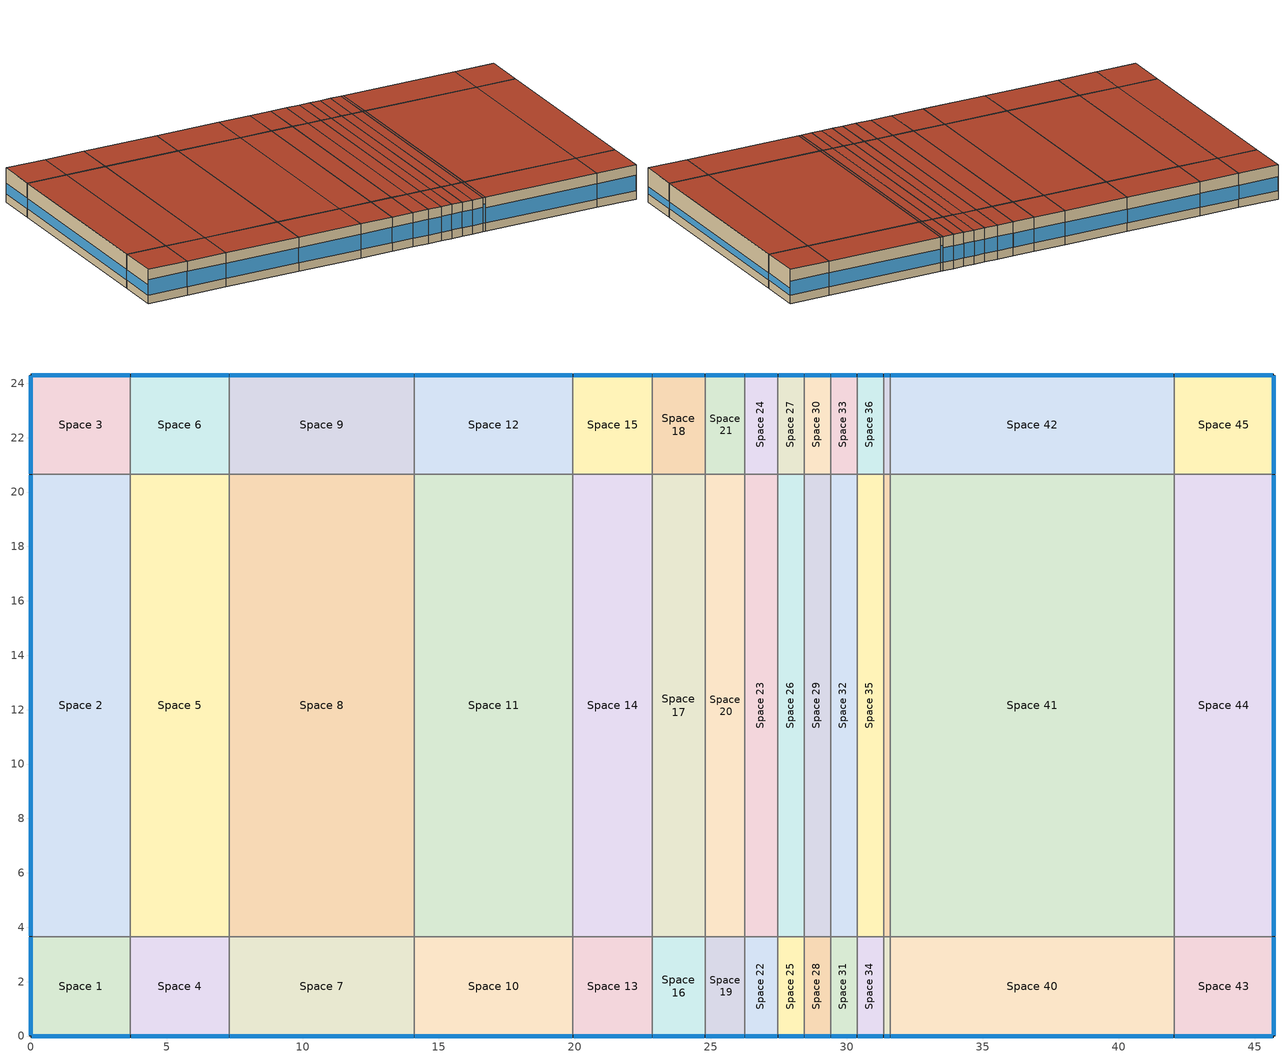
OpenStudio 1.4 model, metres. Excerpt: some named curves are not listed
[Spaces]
Space 1
 floor ground: 0,0 0,3.66 3.66,3.66 3.66,0 z0
 wall outside: 0,3.66 0,0 3.66,0 z0:3.05
 wall to Space 2: 3.66,3.66 0,3.66 z0:3.05
 wall to Space 4: 3.66,0 3.66,3.66 z0:3.05
 window: 0.03,0 3.63,0 z0.76:2.13; 0,3.63 0,0.03 z0.76:1.69
 roof outside: 3.66,0 3.66,3.66 0,3.66 0,0 z3.05
Space 2
 floor ground: 0,3.66 0,20.65 3.66,20.65 3.66,3.66 z0
 wall outside: 0,20.65 0,3.66 z0:3.05
 wall to Space 3: 3.66,20.65 0,20.65 z0:3.05
 wall to Space 5: 3.66,3.66 3.66,20.65 z0:3.05
 window: 0,20.62 0,3.68 z0.76:1.68
 roof outside: 3.66,3.66 3.66,20.65 0,20.65 0,3.66 z3.05
Space 3
 floor ground: 0,20.65 0,24.3 3.66,24.3 3.66,20.65 z0
 wall outside: 3.66,24.3 0,24.3 0,20.65 z0:3.05
 wall to Space 6: 3.66,20.65 3.66,24.3 z0:3.05
 window: 3.63,24.3 0.03,24.3 z0.76:2; 0,24.28 0,20.67 z0.76:1.69
 roof outside: 3.66,20.65 3.66,24.3 0,24.3 0,20.65 z3.05
Space 4
 floor ground: 3.66,0 3.66,3.66 7.29,3.66 7.29,0 z0
 wall outside: 3.66,0 7.29,0 z0:3.05
 wall to Space 5: 7.29,3.66 3.66,3.66 z0:3.05
 wall to Space 7: 7.29,0 7.29,3.66 z0:3.05
 window: 3.68,0 7.27,0 z0.76:2.13
 roof outside: 7.29,0 7.29,3.66 3.66,3.66 3.66,0 z3.05
Space 5
 floor ground: 3.66,3.66 3.66,20.65 7.29,20.65 7.29,3.66 z0
 wall to Space 6: 7.29,20.65 3.66,20.65 z0:3.05
 wall to Space 8: 7.29,3.66 7.29,20.65 z0:3.05
 roof outside: 7.29,3.66 7.29,20.65 3.66,20.65 3.66,3.66 z3.05
Space 6
 floor ground: 3.66,20.65 3.66,24.3 7.29,24.3 7.29,20.65 z0
 wall outside: 7.29,24.3 3.66,24.3 z0:3.05
 wall to Space 9: 7.29,20.65 7.29,24.3 z0:3.05
 window: 7.27,24.3 3.68,24.3 z0.76:2
 roof outside: 7.29,20.65 7.29,24.3 3.66,24.3 3.66,20.65 z3.05
Space 7
 floor ground: 7.29,0 7.29,3.66 14.1,3.66 14.1,0 z0
 wall outside: 7.29,0 14.1,0 z0:3.05
 wall to Space 8: 14.1,3.66 7.29,3.66 z0:3.05
 wall to Space 10: 14.1,0 14.1,3.66 z0:3.05
 window: 7.32,0 14.07,0 z0.76:2.13
 roof outside: 14.1,0 14.1,3.66 7.29,3.66 7.29,0 z3.05
Space 8
 floor ground: 7.29,3.66 7.29,20.65 14.1,20.65 14.1,3.66 z0
 wall to Space 9: 14.1,20.65 7.29,20.65 z0:3.05
 wall to Space 11: 14.1,3.66 14.1,20.65 z0:3.05
 roof outside: 14.1,3.66 14.1,20.65 7.29,20.65 7.29,3.66 z3.05
Space 9
 floor ground: 7.29,20.65 7.29,24.3 14.1,24.3 14.1,20.65 z0
 wall outside: 14.1,24.3 7.29,24.3 z0:3.05
 wall to Space 12: 14.1,20.65 14.1,24.3 z0:3.05
 window: 14.07,24.3 7.32,24.3 z0.76:1.99
 roof outside: 14.1,20.65 14.1,24.3 7.29,24.3 7.29,20.65 z3.05
Space 10
 floor ground: 14.1,0 14.1,3.66 19.93,3.66 19.93,0 z0
 wall outside: 14.1,0 19.93,0 z0:3.05
 wall to Space 11: 19.93,3.66 14.1,3.66 z0:3.05
 wall to Space 13: 19.93,0 19.93,3.66 z0:3.05
 window: 14.12,0 19.9,0 z0.76:2.13
 roof outside: 19.93,0 19.93,3.66 14.1,3.66 14.1,0 z3.05
Space 11
 floor ground: 14.1,3.66 14.1,20.65 19.93,20.65 19.93,3.66 z0
 wall to Space 12: 19.93,20.65 14.1,20.65 z0:3.05
 wall to Space 14: 19.93,3.66 19.93,20.65 z0:3.05
 roof outside: 19.93,3.66 19.93,20.65 14.1,20.65 14.1,3.66 z3.05
Space 12
 floor ground: 14.1,20.65 14.1,24.3 19.93,24.3 19.93,20.65 z0
 wall outside: 19.93,24.3 14.1,24.3 z0:3.05
 wall to Space 15: 19.93,20.65 19.93,24.3 z0:3.05
 window: 19.9,24.3 14.12,24.3 z0.76:1.99
 roof outside: 19.93,20.65 19.93,24.3 14.1,24.3 14.1,20.65 z3.05
Space 13
 floor ground: 19.93,0 19.93,3.66 22.85,3.66 22.85,0 z0
 wall outside: 19.93,0 22.85,0 z0:3.05
 wall to Space 14: 22.85,3.66 19.93,3.66 z0:3.05
 wall to Space 16: 22.85,0 22.85,3.66 z0:3.05
 window: 19.96,0 22.82,0 z0.76:2.14
 roof outside: 22.85,0 22.85,3.66 19.93,3.66 19.93,0 z3.05
Space 14
 floor ground: 19.93,3.66 19.93,20.65 22.85,20.65 22.85,3.66 z0
 wall to Space 15: 22.85,20.65 19.93,20.65 z0:3.05
 wall to Space 17: 22.85,3.66 22.85,20.65 z0:3.05
 roof outside: 22.85,3.66 22.85,20.65 19.93,20.65 19.93,3.66 z3.05
Space 15
 floor ground: 19.93,20.65 19.93,24.3 22.85,24.3 22.85,20.65 z0
 wall outside: 22.85,24.3 19.93,24.3 z0:3.05
 wall to Space 18: 22.85,20.65 22.85,24.3 z0:3.05
 window: 22.82,24.3 19.96,24.3 z0.76:2
 roof outside: 22.85,20.65 22.85,24.3 19.93,24.3 19.93,20.65 z3.05
Space 16
 floor ground: 22.85,0 22.85,3.66 24.79,3.66 24.79,0 z0
 wall outside: 22.85,0 24.79,0 z0:3.05
 wall to Space 17: 24.79,3.66 22.85,3.66 z0:3.05
 wall to Space 19: 24.79,0 24.79,3.66 z0:3.05
 window: 22.87,0 24.77,0 z0.76:2.15
 roof outside: 24.79,0 24.79,3.66 22.85,3.66 22.85,0 z3.05
Space 17
 floor ground: 22.85,3.66 22.85,20.65 24.79,20.65 24.79,3.66 z0
 wall to Space 18: 24.79,20.65 22.85,20.65 z0:3.05
 wall to Space 20: 24.79,3.66 24.79,20.65 z0:3.05
 roof outside: 24.79,3.66 24.79,20.65 22.85,20.65 22.85,3.66 z3.05
Space 18
 floor ground: 22.85,20.65 22.85,24.3 24.79,24.3 24.79,20.65 z0
 wall outside: 24.79,24.3 22.85,24.3 z0:3.05
 wall to Space 21: 24.79,20.65 24.79,24.3 z0:3.05
 window: 24.77,24.3 22.87,24.3 z0.76:2.01
 roof outside: 24.79,20.65 24.79,24.3 22.85,24.3 22.85,20.65 z3.05
Space 19
 floor ground: 24.79,0 24.79,3.66 26.25,3.66 26.25,0 z0
 wall outside: 24.79,0 26.25,0 z0:3.05
 wall to Space 20: 26.25,3.66 24.79,3.66 z0:3.05
 wall to Space 22: 26.25,0 26.25,3.66 z0:3.05
 window: 24.82,0 26.22,0 z0.76:2.16
 roof outside: 26.25,0 26.25,3.66 24.79,3.66 24.79,0 z3.05
Space 20
 floor ground: 24.79,3.66 24.79,20.65 26.25,20.65 26.25,3.66 z0
 wall to Space 21: 26.25,20.65 24.79,20.65 z0:3.05
 wall to Space 23: 26.25,3.66 26.25,20.65 z0:3.05
 roof outside: 26.25,3.66 26.25,20.65 24.79,20.65 24.79,3.66 z3.05
Space 21
 floor ground: 24.79,20.65 24.79,24.3 26.25,24.3 26.25,20.65 z0
 wall outside: 26.25,24.3 24.79,24.3 z0:3.05
 wall to Space 24: 26.25,20.65 26.25,24.3 z0:3.05
 window: 26.22,24.3 24.82,24.3 z0.76:2.03
 roof outside: 26.25,20.65 26.25,24.3 24.79,24.3 24.79,20.65 z3.05
Space 22
 floor ground: 26.25,0 26.25,3.66 27.46,3.66 27.46,0 z0
 wall outside: 26.25,0 27.46,0 z0:3.05
 wall to Space 23: 27.46,3.66 26.25,3.66 z0:3.05
 wall to Space 25: 27.46,0 27.46,3.66 z0:3.05
 window: 26.27,0 27.44,0 z0.76:2.17
 roof outside: 27.46,0 27.46,3.66 26.25,3.66 26.25,0 z3.05
Space 23
 floor ground: 26.25,3.66 26.25,20.65 27.46,20.65 27.46,3.66 z0
 wall to Space 24: 27.46,20.65 26.25,20.65 z0:3.05
 wall to Space 26: 27.46,3.66 27.46,20.65 z0:3.05
 roof outside: 27.46,3.66 27.46,20.65 26.25,20.65 26.25,3.66 z3.05
Space 24
 floor ground: 26.25,20.65 26.25,24.3 27.46,24.3 27.46,20.65 z0
 wall outside: 27.46,24.3 26.25,24.3 z0:3.05
 wall to Space 27: 27.46,20.65 27.46,24.3 z0:3.05
 window: 27.44,24.3 26.27,24.3 z0.76:2.03
 roof outside: 27.46,20.65 27.46,24.3 26.25,24.3 26.25,20.65 z3.05
Space 25
 floor ground: 27.46,0 27.46,3.66 28.44,3.66 28.44,0 z0
 wall outside: 27.46,0 28.44,0 z0:3.05
 wall to Space 26: 28.44,3.66 27.46,3.66 z0:3.05
 wall to Space 28: 28.44,0 28.44,3.66 z0:3.05
 window: 27.49,0 28.41,0 z0.76:2.19
 roof outside: 28.44,0 28.44,3.66 27.46,3.66 27.46,0 z3.05
Space 26
 floor ground: 27.46,3.66 27.46,20.65 28.44,20.65 28.44,3.66 z0
 wall to Space 27: 28.44,20.65 27.46,20.65 z0:3.05
 wall to Space 29: 28.44,3.66 28.44,20.65 z0:3.05
 roof outside: 28.44,3.66 28.44,20.65 27.46,20.65 27.46,3.66 z3.05
Space 27
 floor ground: 27.46,20.65 27.46,24.3 28.44,24.3 28.44,20.65 z0
 wall outside: 28.44,24.3 27.46,24.3 z0:3.05
 wall to Space 30: 28.44,20.65 28.44,24.3 z0:3.05
 window: 28.41,24.3 27.49,24.3 z0.76:2.05
 roof outside: 28.44,20.65 28.44,24.3 27.46,24.3 27.46,20.65 z3.05
Space 28
 floor ground: 28.44,0 28.44,3.66 29.41,3.66 29.41,0 z0
 wall outside: 28.44,0 29.41,0 z0:3.05
 wall to Space 29: 29.41,3.66 28.44,3.66 z0:3.05
 wall to Space 31: 29.41,0 29.41,3.66 z0:3.05
 window: 28.46,0 29.38,0 z0.76:2.19
 roof outside: 29.41,0 29.41,3.66 28.44,3.66 28.44,0 z3.05
Space 29
 floor ground: 28.44,3.66 28.44,20.65 29.41,20.65 29.41,3.66 z0
 wall to Space 30: 29.41,20.65 28.44,20.65 z0:3.05
 wall to Space 32: 29.41,3.66 29.41,20.65 z0:3.05
 roof outside: 29.41,3.66 29.41,20.65 28.44,20.65 28.44,3.66 z3.05
Space 30
 floor ground: 28.44,20.65 28.44,24.3 29.41,24.3 29.41,20.65 z0
 wall outside: 29.41,24.3 28.44,24.3 z0:3.05
 wall to Space 33: 29.41,20.65 29.41,24.3 z0:3.05
 window: 29.38,24.3 28.46,24.3 z0.76:2.05
 roof outside: 29.41,20.65 29.41,24.3 28.44,24.3 28.44,20.65 z3.05
Space 31
 floor ground: 29.41,0 29.41,3.66 30.38,3.66 30.38,0 z0
 wall outside: 29.41,0 30.38,0 z0:3.05
 wall to Space 32: 30.38,3.66 29.41,3.66 z0:3.05
 wall to Space 34: 30.38,0 30.38,3.66 z0:3.05
 window: 29.43,0 30.36,0 z0.76:2.19
 roof outside: 30.38,0 30.38,3.66 29.41,3.66 29.41,0 z3.05
Space 32
 floor ground: 29.41,3.66 29.41,20.65 30.38,20.65 30.38,3.66 z0
 wall to Space 33: 30.38,20.65 29.41,20.65 z0:3.05
 wall to Space 35: 30.38,3.66 30.38,20.65 z0:3.05
 roof outside: 30.38,3.66 30.38,20.65 29.41,20.65 29.41,3.66 z3.05
Space 33
 floor ground: 29.41,20.65 29.41,24.3 30.38,24.3 30.38,20.65 z0
 wall outside: 30.38,24.3 29.41,24.3 z0:3.05
 wall to Space 36: 30.38,20.65 30.38,24.3 z0:3.05
 window: 30.36,24.3 29.43,24.3 z0.76:2.05
 roof outside: 30.38,20.65 30.38,24.3 29.41,24.3 29.41,20.65 z3.05
Space 34
 floor ground: 30.38,0 30.38,3.66 31.35,3.66 31.35,0 z0
 wall outside: 30.38,0 31.35,0 z0:3.05
 wall to Space 35: 31.35,3.66 30.38,3.66 z0:3.05
 wall to Space 37: 31.35,0 31.35,3.66 z0:3.05
 window: 30.41,0 31.33,0 z0.76:2.19
 roof outside: 31.35,0 31.35,3.66 30.38,3.66 30.38,0 z3.05
Space 35
 floor ground: 30.38,3.66 30.38,20.65 31.35,20.65 31.35,3.66 z0
 wall to Space 36: 31.35,20.65 30.38,20.65 z0:3.05
 wall to Space 38: 31.35,3.66 31.35,20.65 z0:3.05
 roof outside: 31.35,3.66 31.35,20.65 30.38,20.65 30.38,3.66 z3.05
Space 36
 floor ground: 30.38,20.65 30.38,24.3 31.35,24.3 31.35,20.65 z0
 wall outside: 31.35,24.3 30.38,24.3 z0:3.05
 wall to Space 39: 31.35,20.65 31.35,24.3 z0:3.05
 window: 31.33,24.3 30.41,24.3 z0.76:2.05
 roof outside: 31.35,20.65 31.35,24.3 30.38,24.3 30.38,20.65 z3.05
Space 37
 floor ground: 31.35,0 31.35,3.66 31.6,3.66 31.6,0 z0
 wall outside: 31.35,0 31.6,0 z0:3.05
 wall to Space 38: 31.6,3.66 31.35,3.66 z0:3.05
 wall to Space 40: 31.6,0 31.6,3.66 z0:3.05
 window: 31.38,0 31.57,0 z0.76:2.47
 roof outside: 31.6,0 31.6,3.66 31.35,3.66 31.35,0 z3.05
Space 38
 floor ground: 31.35,3.66 31.35,20.65 31.6,20.65 31.6,3.66 z0
 wall to Space 39: 31.6,20.65 31.35,20.65 z0:3.05
 wall to Space 41: 31.6,3.66 31.6,20.65 z0:3.05
 roof outside: 31.6,3.66 31.6,20.65 31.35,20.65 31.35,3.66 z3.05
Space 39
 floor ground: 31.35,20.65 31.35,24.3 31.6,24.3 31.6,20.65 z0
 wall outside: 31.6,24.3 31.35,24.3 z0:3.05
 wall to Space 42: 31.6,20.65 31.6,24.3 z0:3.05
 window: 31.57,24.3 31.38,24.3 z0.76:2.3
 roof outside: 31.6,20.65 31.6,24.3 31.35,24.3 31.35,20.65 z3.05
Space 40
 floor ground: 31.6,0 31.6,3.66 42.04,3.66 42.04,0 z0
 wall outside: 31.6,0 42.04,0 z0:3.05
 wall to Space 41: 42.04,3.66 31.6,3.66 z0:3.05
 wall to Space 43: 42.04,0 42.04,3.66 z0:3.05
 window: 31.62,0 42.01,0 z0.76:2.12
 roof outside: 42.04,0 42.04,3.66 31.6,3.66 31.6,0 z3.05
Space 41
 floor ground: 31.6,3.66 31.6,20.65 42.04,20.65 42.04,3.66 z0
 wall to Space 42: 42.04,20.65 31.6,20.65 z0:3.05
 wall to Space 44: 42.04,3.66 42.04,20.65 z0:3.05
 roof outside: 42.04,3.66 42.04,20.65 31.6,20.65 31.6,3.66 z3.05
Space 42
 floor ground: 31.6,20.65 31.6,24.3 42.04,24.3 42.04,20.65 z0
 wall outside: 42.04,24.3 31.6,24.3 z0:3.05
 wall to Space 45: 42.04,20.65 42.04,24.3 z0:3.05
 window: 42.01,24.3 31.62,24.3 z0.76:1.99
 roof outside: 42.04,20.65 42.04,24.3 31.6,24.3 31.6,20.65 z3.05
Space 43
 floor ground: 42.04,0 42.04,3.66 45.69,3.66 45.69,0 z0
 wall outside: 42.04,0 45.69,0 45.69,3.66 z0:3.05
 wall to Space 44: 45.69,3.66 42.04,3.66 z0:3.05
 window: 42.06,0 45.67,0 z0.76:2.13; 45.69,0.03 45.69,3.63 z0.76:1.38
 roof outside: 45.69,0 45.69,3.66 42.04,3.66 42.04,0 z3.05
Space 44
 floor ground: 42.04,3.66 42.04,20.65 45.69,20.65 45.69,3.66 z0
 wall outside: 45.69,3.66 45.69,20.65 z0:3.05
 wall to Space 45: 45.69,20.65 42.04,20.65 z0:3.05
 window: 45.69,3.68 45.69,20.62 z0.76:1.37
 roof outside: 45.69,3.66 45.69,20.65 42.04,20.65 42.04,3.66 z3.05
Space 45
 floor ground: 42.04,20.65 42.04,24.3 45.69,24.3 45.69,20.65 z0
 wall outside: 45.69,20.65 45.69,24.3 42.04,24.3 z0:3.05
 window: 45.67,24.3 42.06,24.3 z0.76:2; 45.69,20.67 45.69,24.28 z0.76:1.38
 roof outside: 45.69,20.65 45.69,24.3 42.04,24.3 42.04,20.65 z3.05
[ClimateZones]
Climate Zone Institution Name 1=ASHRAE; Climate Zone Document Name 1=ANSI/ASHRAE Standard 169; Climate Zone Document Year 1=2006; Climate Zone Institution Name 2=CEC; Climate Zone Document Name 2=California Climate Zone Descriptions; Climate Zone Document Year 2=1995
[Building]
Building 1: Default Construction Set=DOE Ref 2004 - CZ5 - Office
[Site]
Boston Logan IntL Arpt_MA_USA: Latitude {deg}=42.37; Longitude {deg}=-71.02; Time Zone {hr}=-5; Elevation {m}=6
[Site:GroundTemperature:BuildingSurface]
19.527, 19.502, 19.536, 19.598, 20.002, 21.64, 22.225, 22.375, 21.449, 20.121, 19.802, 19.633
[Site:WaterMainsTemperature]
Calculation Method=Correlation; Annual Average Outdoor Air Temperature {C}=10.55; Maximum Difference In Monthly Average Outdoor Air Temperatures {deltaC}=26.4
[SizingPeriod:DesignDay] Barometric Pressure {Pa}=101253; Sky Clearness=0; Rain Indicator=0; Snow Indicator=0; Day of Month=21; Daylight Saving Time Indicator=0; Humidity Indicating Type=Wetbulb; Dry-Bulb Temperature Range Modifier Type=DefaultMultipliers
Name | Maximum Dry-Bulb Temperature {C} | Daily Dry-Bulb Temperature Range {deltaC} | Humidity Indicating Conditions at Maximum Dry-Bulb {BasedOnField A3} | Wind Speed {m/s} | Wind Direction {deg} | Month | Day Type | Solar Model Indicator | ASHRAE Taub | ASHRAE Taud
Boston Logan IntL Arpt Ann Clg .4% Condns DB=>MWB | 32.7 | 8.4 | 22.9 | 6.3 | 270 | 7 | SummerDesignDay | ASHRAETau | 0.488 | 1.95
Boston Logan IntL Arpt Ann Clg .4% Condns WB=>MDB | 30.2 | 8.4 | 24.6 | 6.3 | 270 | 7 | SummerDesignDay | ASHRAETau | 0.488 | 1.95
Boston Logan IntL Arpt Ann Htg 99.6% Condns DB | -13.6 | 0 | -13.6 | 7.2 | 320 | 1 | WinterDesignDay | ASHRAEClearSky
[DefaultConstructionSet]
DOE Ref 2004 - CZ5 - Office: Default Exterior Surface Constructions=Default Surface Constructions 1; Default Interior Surface Constructions=Default Surface Constructions 2; Default Ground Contact Surface Constructions=Default Surface Constructions 3; Default Exterior SubSurface Constructions=Default Sub Surface Constructions 1; Default Interior SubSurface Constructions=Default Sub Surface Constructions 2; Interior Partition Construction=Interior Partition
[DefaultSurfaceConstructions]
Name | Floor Construction | Wall Construction | Roof Ceiling Construction
Default Surface Constructions 1 | ExtSlabCarpet 4in ClimateZone 1-8 | ASHRAE 90.1-2004 ExtWall Mass ClimateZone 5 | ASHRAE 90.1-2004 ExtRoof IEAD ClimateZone 5-6
Default Surface Constructions 2 | Interior Floor | Interior Wall | Interior Ceiling
Default Surface Constructions 3 | ExtSlabCarpet 4in ClimateZone 1-8 | ExtSlabCarpet 4in ClimateZone 1-8 | ExtSlabCarpet 4in ClimateZone 1-8
[Construction]
ExtSlabCarpet 4in ClimateZone 1-8: MAT-CC05 4 HW CONCRETE, CP02 CARPET PAD
ASHRAE 90.1-2004 ExtWall Mass ClimateZone 5: 1IN Stucco, 8IN CONCRETE HW RefBldg, Mass NonRes Wall Insulation-1.43, 1/2IN Gypsum
ASHRAE 90.1-2004 ExtRoof IEAD ClimateZone 5-6: Roof Membrane, IEAD NonRes Roof Insulation-2.85, Metal Decking
Interior Floor: F16 Acoustic tile, F05 Ceiling air space resistance, M11 100mm lightweight concrete
Interior Wall: G01a 19mm gypsum board, F04 Wall air space resistance, G01a 19mm gypsum board
Interior Ceiling: M11 100mm lightweight concrete, F05 Ceiling air space resistance, F16 Acoustic tile
ASHRAE 90.1-2004 ExtWindow ClimateZone 4-6: Fixed Window 3.24/0.39/0.31
Exterior Door: F08 Metal surface, I01 25mm insulation board
Interior Window: Clear 3mm
Interior Door; Interior Partition: G05 25mm wood
[Material] Thermal Absorptance=0.9
Name | Roughness | Thickness {m} | Conductivity {W/m-K} | Density {kg/m3} | Specific Heat {J/kg-K} | Solar Absorptance | Visible Absorptance
MAT-CC05 4 HW CONCRETE | Rough | 0.1016 | 1.311 | 2240 | 836.8 | 0.85 | 0.85
1IN Stucco | Smooth | 0.0253 | 0.6918 | 1858 | 837 | 0.92 | 0.92
8IN CONCRETE HW RefBldg | Rough | 0.2032 | 1.311 | 2240 | 836.8 | 0.7 | 0.7
Mass NonRes Wall Insulation-1.43 | MediumRough | 0.0495495 | 0.049 | 265 | 836.8 | 0.7 | 0.7
1/2IN Gypsum | Smooth | 0.0127 | 0.16 | 784.9 | 830 | 0.4 | 0.4
Roof Membrane | VeryRough | 0.0095 | 0.16 | 1121.29 | 1460 | 0.7 | 0.7
IEAD NonRes Roof Insulation-2.85 | MediumRough | 0.127339 | 0.049 | 265 | 836.8 | 0.7 | 0.7
Metal Decking | MediumSmooth | 0.0015 | 45.006 | 7680 | 418.4 | 0.6 | 0.6
F16 Acoustic tile | MediumSmooth | 0.0191 | 0.06 | 368 | 590 | 0.3 | 0.3
M11 100mm lightweight concrete | MediumRough | 0.1016 | 0.53 | 1280 | 840 | 0.5 | 0.5
G01a 19mm gypsum board | MediumSmooth | 0.019 | 0.16 | 800 | 1090 | 0.4 | 0.4
F08 Metal surface | Smooth | 0.0008 | 45.28 | 7824 | 500 | 0.7 | 0.7
I01 25mm insulation board | MediumRough | 0.0254 | 0.03 | 43 | 1210 | 0.6 | 0.6
G05 25mm wood | MediumSmooth | 0.0254 | 0.15 | 608 | 1630 | 0.5 | 0.5
[Material:NoMass]
CP02 CARPET PAD: Roughness=Smooth; Thermal Resistance {m2-K/W}=0.1; Thermal Absorptance=0.9; Solar Absorptance=0.8; Visible Absorptance=0.8
[Material:AirGap]
Name | Thermal Resistance {m2-K/W}
F05 Ceiling air space resistance | 0.18
F04 Wall air space resistance | 0.15
[DefaultSubSurfaceConstructions]
Name | Fixed Window Construction | Operable Window Construction | Door Construction | Tubular Daylight Dome Construction | Tubular Daylight Diffuser Construction
Default Sub Surface Constructions 1 | ASHRAE 90.1-2004 ExtWindow ClimateZone 4-6 | ASHRAE 90.1-2004 ExtWindow ClimateZone 4-6 | Exterior Door | Interior Window | Interior Window
Default Sub Surface Constructions 2 | Interior Window | Interior Window | Interior Door
[WindowMaterial:SimpleGlazingSystem]
Fixed Window 3.24/0.39/0.31: U-Factor {W/m2-K}=3.23646; Solar Heat Gain Coefficient=0.39; Visible Transmittance=0.31
[WindowMaterial:Glazing]
Clear 3mm: Optical Data Type=SpectralAverage; Thickness {m}=0.003; Solar Transmittance at Normal Incidence=0.837; Front Side Solar Reflectance at Normal Incidence=0.075; Back Side Solar Reflectance at Normal Incidence=0; Visible Transmittance at Normal Incidence=0.898; Front Side Visible Reflectance at Normal Incidence=0.081; Back Side Visible Reflectance at Normal Incidence=0; Infrared Transmittance at Normal Incidence=0; Front Side Infrared Hemispherical Emissivity=0.84; Back Side Infrared Hemispherical Emissivity=0.84; Conductivity {W/m-K}=0.9; Dirt Correction Factor for Solar and Visible Transmittance=1; Solar Diffusing=No
[SpaceType] Standards Building Type=Office
Name | Default Schedule Set | Design Specification Outdoor Air Object | Standards Space Type
DOE Ref 2004 - Office - BreakRoom | DOE Ref 2004 - Office - BreakRoom Schedule Set | DOE Ref 2004 - Office - BreakRoom Ventilation | BreakRoom
DOE Ref 2004 - Office - ClosedOffice | DOE Ref 2004 - Office - ClosedOffice Schedule Set | DOE Ref 2004 - Office - ClosedOffice Ventilation | ClosedOffice
DOE Ref 2004 - Office - Conference | DOE Ref 2004 - Office - Conference Schedule Set | DOE Ref 2004 - Office - Conference Ventilation | Conference
DOE Ref 2004 - Office - Corridor | DOE Ref 2004 - Office - Corridor Schedule Set | DOE Ref 2004 - Office - Corridor Ventilation | Corridor
DOE Ref 2004 - Office - Elec/MechRoom | DOE Ref 2004 - Office - Elec/MechRoom Schedule Set | DOE Ref 2004 - Office - Elec/MechRoom Ventilation | Elec/MechRoom
DOE Ref 2004 - Office - IT_Room | DOE Ref 2004 - Office - IT_Room Schedule Set | DOE Ref 2004 - Office - IT_Room Ventilation | IT_Room
DOE Ref 2004 - Office - Lobby | DOE Ref 2004 - Office - Lobby Schedule Set | DOE Ref 2004 - Office - Lobby Ventilation | Lobby
DOE Ref 2004 - Office - OpenOffice | DOE Ref 2004 - Office - OpenOffice Schedule Set | DOE Ref 2004 - Office - OpenOffice Ventilation | OpenOffice
DOE Ref 2004 - Office - PrintRoom | DOE Ref 2004 - Office - PrintRoom Schedule Set | DOE Ref 2004 - Office - PrintRoom Ventilation | PrintRoom
DOE Ref 2004 - Office - Restroom | DOE Ref 2004 - Office - Restroom Schedule Set | DOE Ref 2004 - Office - Restroom Ventilation | Restroom
DOE Ref 2004 - Office - Stair | DOE Ref 2004 - Office - Stair Schedule Set | DOE Ref 2004 - Office - Stair Ventilation | Stair
DOE Ref 2004 - Office - Storage | DOE Ref 2004 - Office - Storage Schedule Set | DOE Ref 2004 - Office - Storage Ventilation | Storage
DOE Ref 2004 - Office - Vending | DOE Ref 2004 - Office - Vending Schedule Set | DOE Ref 2004 - Office - Vending Ventilation | Vending
[DefaultScheduleSet] Lighting Schedule=Office Bldg Light; Infiltration Schedule=Office Infil Quarter On
Name | Number of People Schedule | People Activity Level Schedule | Electric Equipment Schedule
DOE Ref 2004 - Office - BreakRoom Schedule Set; DOE Ref 2004 - Office - Conference Schedule Set; DOE Ref 2004 - Office - IT_Room Schedule Set; DOE Ref 2004 - Office - Lobby Schedule Set; DOE Ref 2004 - Office - PrintRoom Schedule Set; DOE Ref 2004 - Office - Restroom Schedule Set; DOE Ref 2004 - Office - Vending Schedule Set | Office Misc Occ | Office Activity | Office Bldg Equip
DOE Ref 2004 - Office - ClosedOffice Schedule Set; DOE Ref 2004 - Office - Corridor Schedule Set; DOE Ref 2004 - Office - OpenOffice Schedule Set | Office Work Occ | Office Activity | Office Bldg Equip
DOE Ref 2004 - Office - Elec/MechRoom Schedule Set |  |  | Office Bldg Equip
DOE Ref 2004 - Office - Stair Schedule Set; DOE Ref 2004 - Office - Storage Schedule Set
[DesignSpecification:OutdoorAir] Outdoor Air Method=Sum
Name | Outdoor Air Flow per Person {m3/s-person} | Outdoor Air Flow per Floor Area {m3/s-m2}
DOE Ref 2004 - Office - BreakRoom Ventilation; DOE Ref 2004 - Office - Lobby Ventilation | 0.00707921
DOE Ref 2004 - Office - ClosedOffice Ventilation; DOE Ref 2004 - Office - Conference Ventilation; DOE Ref 2004 - Office - Elec/MechRoom Ventilation; DOE Ref 2004 - Office - OpenOffice Ventilation | 0.00943895
DOE Ref 2004 - Office - Corridor Ventilation; DOE Ref 2004 - Office - IT_Room Ventilation; DOE Ref 2004 - Office - PrintRoom Ventilation; DOE Ref 2004 - Office - Stair Ventilation; DOE Ref 2004 - Office - Storage Ventilation; DOE Ref 2004 - Office - Vending Ventilation |  | 0.000254
DOE Ref 2004 - Office - Restroom Ventilation |  | 0.0048768
[People:Definition] Number of People Calculation Method=People/Area; Fraction Radiant=0.3
Name | People per Space Floor Area {person/m2}
DOE Ref 2004 - Office - BreakRoom People Definition; DOE Ref 2004 - Office - Conference People Definition | 0.538196
DOE Ref 2004 - Office - ClosedOffice People Definition | 0.0511286
DOE Ref 2004 - Office - Corridor People Definition; DOE Ref 2004 - Office - Vending People Definition | 0.0107639
DOE Ref 2004 - Office - IT_Room People Definition | 0.0538196
DOE Ref 2004 - Office - Lobby People Definition; DOE Ref 2004 - Office - PrintRoom People Definition; DOE Ref 2004 - Office - Restroom People Definition | 0.107639
DOE Ref 2004 - Office - OpenOffice People Definition | 0.0565105
[People]
Name | People Definition | Space or SpaceType
DOE Ref 2004 - Office - BreakRoom People | DOE Ref 2004 - Office - BreakRoom People Definition | DOE Ref 2004 - Office - BreakRoom
DOE Ref 2004 - Office - ClosedOffice People | DOE Ref 2004 - Office - ClosedOffice People Definition | DOE Ref 2004 - Office - ClosedOffice
DOE Ref 2004 - Office - Conference People | DOE Ref 2004 - Office - Conference People Definition | DOE Ref 2004 - Office - Conference
DOE Ref 2004 - Office - Corridor People | DOE Ref 2004 - Office - Corridor People Definition | DOE Ref 2004 - Office - Corridor
DOE Ref 2004 - Office - IT_Room People | DOE Ref 2004 - Office - IT_Room People Definition | DOE Ref 2004 - Office - IT_Room
DOE Ref 2004 - Office - Lobby People | DOE Ref 2004 - Office - Lobby People Definition | DOE Ref 2004 - Office - Lobby
DOE Ref 2004 - Office - OpenOffice People | DOE Ref 2004 - Office - OpenOffice People Definition | DOE Ref 2004 - Office - OpenOffice
DOE Ref 2004 - Office - PrintRoom People | DOE Ref 2004 - Office - PrintRoom People Definition | DOE Ref 2004 - Office - PrintRoom
DOE Ref 2004 - Office - Restroom People | DOE Ref 2004 - Office - Restroom People Definition | DOE Ref 2004 - Office - Restroom
DOE Ref 2004 - Office - Vending People | DOE Ref 2004 - Office - Vending People Definition | DOE Ref 2004 - Office - Vending
[SpaceInfiltration:DesignFlowRate] Design Flow Rate Calculation Method=Flow/ExteriorArea; Flow per Exterior Surface Area {m3/s-m2}=0.000362712
Name | Space or SpaceType
DOE Ref 2004 - Office - BreakRoom Infiltration -20.0 percent reduction | DOE Ref 2004 - Office - BreakRoom
DOE Ref 2004 - Office - ClosedOffice Infiltration -20.0 percent reduction | DOE Ref 2004 - Office - ClosedOffice
DOE Ref 2004 - Office - Conference Infiltration -20.0 percent reduction | DOE Ref 2004 - Office - Conference
DOE Ref 2004 - Office - Corridor Infiltration -20.0 percent reduction | DOE Ref 2004 - Office - Corridor
DOE Ref 2004 - Office - Elec/MechRoom Infiltration -20.0 percent reduction | DOE Ref 2004 - Office - Elec/MechRoom
DOE Ref 2004 - Office - IT_Room Infiltration -20.0 percent reduction | DOE Ref 2004 - Office - IT_Room
DOE Ref 2004 - Office - Lobby Infiltration -20.0 percent reduction | DOE Ref 2004 - Office - Lobby
DOE Ref 2004 - Office - OpenOffice Infiltration -20.0 percent reduction | DOE Ref 2004 - Office - OpenOffice
DOE Ref 2004 - Office - PrintRoom Infiltration -20.0 percent reduction | DOE Ref 2004 - Office - PrintRoom
DOE Ref 2004 - Office - Restroom Infiltration -20.0 percent reduction | DOE Ref 2004 - Office - Restroom
DOE Ref 2004 - Office - Stair Infiltration -20.0 percent reduction | DOE Ref 2004 - Office - Stair
DOE Ref 2004 - Office - Storage Infiltration -20.0 percent reduction | DOE Ref 2004 - Office - Storage
DOE Ref 2004 - Office - Vending Infiltration -20.0 percent reduction | DOE Ref 2004 - Office - Vending
[ElectricEquipment:Definition] Design Level Calculation Method=Watts/Area
Name | Watts per Space Floor Area {W/m2}
DOE Ref 2004 - Office - BreakRoom Electric Equipment Definition | 60.0626
DOE Ref 2004 - Office - ClosedOffice Electric Equipment Definition | 9.3646
DOE Ref 2004 - Office - Conference Electric Equipment Definition | 10.7639
DOE Ref 2004 - Office - Corridor Electric Equipment Definition | 3.12153
DOE Ref 2004 - Office - Elec/MechRoom Electric Equipment Definition; DOE Ref 2004 - Office - Lobby Electric Equipment Definition; DOE Ref 2004 - Office - Restroom Electric Equipment Definition | 2.90626
DOE Ref 2004 - Office - IT_Room Electric Equipment Definition | 21.5278
DOE Ref 2004 - Office - OpenOffice Electric Equipment Definition | 10.3334
DOE Ref 2004 - Office - PrintRoom Electric Equipment Definition | 58.1251
DOE Ref 2004 - Office - Vending Electric Equipment Definition | 41.4411
[ElectricEquipment]
Name | Electric Equipment Definition | Space or SpaceType
DOE Ref 2004 - Office - BreakRoom Electric Equipment | DOE Ref 2004 - Office - BreakRoom Electric Equipment Definition | DOE Ref 2004 - Office - BreakRoom
DOE Ref 2004 - Office - ClosedOffice Electric Equipment | DOE Ref 2004 - Office - ClosedOffice Electric Equipment Definition | DOE Ref 2004 - Office - ClosedOffice
DOE Ref 2004 - Office - Conference Electric Equipment | DOE Ref 2004 - Office - Conference Electric Equipment Definition | DOE Ref 2004 - Office - Conference
DOE Ref 2004 - Office - Corridor Electric Equipment | DOE Ref 2004 - Office - Corridor Electric Equipment Definition | DOE Ref 2004 - Office - Corridor
DOE Ref 2004 - Office - Elec/MechRoom Electric Equipment | DOE Ref 2004 - Office - Elec/MechRoom Electric Equipment Definition | DOE Ref 2004 - Office - Elec/MechRoom
DOE Ref 2004 - Office - IT_Room Electric Equipment | DOE Ref 2004 - Office - IT_Room Electric Equipment Definition | DOE Ref 2004 - Office - IT_Room
DOE Ref 2004 - Office - Lobby Electric Equipment | DOE Ref 2004 - Office - Lobby Electric Equipment Definition | DOE Ref 2004 - Office - Lobby
DOE Ref 2004 - Office - OpenOffice Electric Equipment | DOE Ref 2004 - Office - OpenOffice Electric Equipment Definition | DOE Ref 2004 - Office - OpenOffice
DOE Ref 2004 - Office - PrintRoom Electric Equipment | DOE Ref 2004 - Office - PrintRoom Electric Equipment Definition | DOE Ref 2004 - Office - PrintRoom
DOE Ref 2004 - Office - Restroom Electric Equipment | DOE Ref 2004 - Office - Restroom Electric Equipment Definition | DOE Ref 2004 - Office - Restroom
DOE Ref 2004 - Office - Vending Electric Equipment | DOE Ref 2004 - Office - Vending Electric Equipment Definition | DOE Ref 2004 - Office - Vending
[ThermostatSetpoint:DualSetpoint]
DOE Ref 2004 - Office - Restroom Thermostat: Heating Setpoint Temperature Schedule=Medium Office HtgSetp; Cooling Setpoint Temperature Schedule=Medium Office ClgSetp
[Lights]
Name | Lights Definition | Space or SpaceType | Multiplier
Lights 1 | (2) 25W Linear Fluorescent (1) 0.88BF Electronic Ballast | Space 34 | 1
Lights 2 | (2) 25W Linear Fluorescent (1) 0.88BF Electronic Ballast | Space 35 | 3
Lights 3 | (2) 25W Linear Fluorescent (1) 0.88BF Electronic Ballast | Space 36 | 1
Lights 4 | (2) 25W Linear Fluorescent (1) 0.88BF Electronic Ballast 1 | Space 31 | 1
Lights 5 | (2) 25W Linear Fluorescent (1) 0.88BF Electronic Ballast 1 | Space 32 | 4
Lights 6 | (2) 25W Linear Fluorescent (1) 0.88BF Electronic Ballast 1 | Space 33 | 1
Lights 7 | (2) 32W Linear Fluorescent (1) 1.0BF Electronic Ballast | Space 10 | 1
Lights 8 | (2) 32W Linear Fluorescent (1) 1.0BF Electronic Ballast | Space 11 | 6
Lights 9 | (2) 32W Linear Fluorescent (1) 1.0BF Electronic Ballast | Space 12 | 1
Lights 10 | (2) 25W Linear Fluorescent (1) 0.88BF Electronic Ballast 2 | Space 25 | 1
Lights 11 | (2) 25W Linear Fluorescent (1) 0.88BF Electronic Ballast 2 | Space 26 | 4
Lights 12 | (2) 25W Linear Fluorescent (1) 0.88BF Electronic Ballast 2 | Space 27 | 1
Lights 13 | (2) 32W Linear Fluorescent (1) 1.0BF Electronic Ballast 1 | Space 37 | 0
Lights 14 | (2) 32W Linear Fluorescent (1) 1.0BF Electronic Ballast 1 | Space 38 | 1
Lights 15 | (2) 32W Linear Fluorescent (1) 1.0BF Electronic Ballast 1 | Space 39 | 0
Lights 16 | (2) 25W Linear Fluorescent (1) 0.88BF Electronic Ballast 3 | Space 13 | 2
Lights 17 | (2) 25W Linear Fluorescent (1) 0.88BF Electronic Ballast 3 | Space 14 | 11
Lights 18 | (2) 25W Linear Fluorescent (1) 0.88BF Electronic Ballast 3 | Space 15 | 2
Lights 19 | (2) 32W Linear Fluorescent (1) 1.0BF Electronic Ballast 2 | Space 22 | 1
Lights 20 | (2) 32W Linear Fluorescent (1) 1.0BF Electronic Ballast 2 | Space 23 | 3
Lights 21 | (2) 32W Linear Fluorescent (1) 1.0BF Electronic Ballast 2 | Space 24 | 1
Lights 22 | (2) 32W Linear Fluorescent (1) 1.0BF Electronic Ballast 3 | Space 16 | 1
Lights 23 | (2) 32W Linear Fluorescent (1) 1.0BF Electronic Ballast 3 | Space 17 | 4
Lights 24 | (2) 32W Linear Fluorescent (1) 1.0BF Electronic Ballast 3 | Space 18 | 1
Lights 25 | (2) 32W Linear Fluorescent (1) 1.0BF Electronic Ballast 4 | Space 19 | 0
Lights 26 | (2) 32W Linear Fluorescent (1) 1.0BF Electronic Ballast 4 | Space 20 | 2
Lights 27 | (2) 32W Linear Fluorescent (1) 1.0BF Electronic Ballast 4 | Space 21 | 0
Lights 28 | (2) 25W Linear Fluorescent (1) 0.88BF Electronic Ballast 4 | Space 7 | 3
Lights 29 | (2) 25W Linear Fluorescent (1) 0.88BF Electronic Ballast 4 | Space 8 | 16
Lights 30 | (2) 25W Linear Fluorescent (1) 0.88BF Electronic Ballast 4 | Space 9 | 3
Lights 31 | (2) 32W Linear Fluorescent (1) 1.0BF Electronic Ballast 5 | Space 28 | 0
Lights 32 | (2) 32W Linear Fluorescent (1) 1.0BF Electronic Ballast 5 | Space 29 | 1
Lights 33 | (2) 32W Linear Fluorescent (1) 1.0BF Electronic Ballast 5 | Space 30 | 0
Lights 34 | (4.0) 25W T8 Linear Fluorescent (1.0) 1.2BF | Space 40 | 4
Lights 35 | (4.0) 25W T8 Linear Fluorescent (1.0) 1.2BF | Space 41 | 17
Lights 36 | (4.0) 25W T8 Linear Fluorescent (1.0) 1.2BF | Space 42 | 4
Lights 37 | (4.0) 25W T8 Linear Fluorescent (1.0) 1.2BF | Space 43 | 1
Lights 38 | (4.0) 25W T8 Linear Fluorescent (1.0) 1.2BF | Space 44 | 6
Lights 39 | (4.0) 25W T8 Linear Fluorescent (1.0) 1.2BF | Space 45 | 1
Lights 40 | (4) 60W Incandescent | Space 1 | 1
Lights 41 | (4) 60W Incandescent | Space 2 | 6
Lights 42 | (4) 60W Incandescent | Space 3 | 1
Lights 43 | (4) 60W Incandescent | Space 4 | 1
Lights 44 | (4) 60W Incandescent | Space 5 | 6
Lights 45 | (4) 60W Incandescent | Space 6 | 1
[BuildingStory]
Building Story 1: Nominal Z Coordinate {m}=0; Nominal Floor to Floor Height {m}=3.048
[Space] Building Story=Building Story 1
Name | Space Type | Thermal Zone
Space 1 | DOE Ref 2004 - Office - ClosedOffice | Thermal Zone 1
Space 2 | DOE Ref 2004 - Office - ClosedOffice | Thermal Zone 2
Space 3 | DOE Ref 2004 - Office - ClosedOffice | Thermal Zone 3
Space 4 | DOE Ref 2004 - Office - ClosedOffice | Thermal Zone 4
Space 5 | DOE Ref 2004 - Office - ClosedOffice | Thermal Zone 5
Space 6 | DOE Ref 2004 - Office - ClosedOffice | Thermal Zone 6
Space 7 | DOE Ref 2004 - Office - Storage | Thermal Zone 7
Space 8 | DOE Ref 2004 - Office - Storage | Thermal Zone 8
Space 9 | DOE Ref 2004 - Office - Storage | Thermal Zone 9
Space 10 | DOE Ref 2004 - Office - Corridor | Thermal Zone 10
Space 11 | DOE Ref 2004 - Office - Corridor | Thermal Zone 11
Space 12 | DOE Ref 2004 - Office - Corridor | Thermal Zone 12
Space 13 | DOE Ref 2004 - Office - Lobby | Thermal Zone 13
Space 14 | DOE Ref 2004 - Office - Lobby | Thermal Zone 14
Space 15 | DOE Ref 2004 - Office - Lobby | Thermal Zone 15
Space 16 | DOE Ref 2004 - Office - Restroom | Thermal Zone 16
Space 17 | DOE Ref 2004 - Office - Restroom | Thermal Zone 17
Space 18 | DOE Ref 2004 - Office - Restroom | Thermal Zone 18
Space 19 | DOE Ref 2004 - Office - Stair | Thermal Zone 19
Space 20 | DOE Ref 2004 - Office - Stair | Thermal Zone 20
Space 21 | DOE Ref 2004 - Office - Stair | Thermal Zone 21
Space 22 | DOE Ref 2004 - Office - PrintRoom | Thermal Zone 22
Space 23 | DOE Ref 2004 - Office - PrintRoom | Thermal Zone 23
Space 24 | DOE Ref 2004 - Office - PrintRoom | Thermal Zone 24
Space 25 | DOE Ref 2004 - Office - Elec/MechRoom | Thermal Zone 25
Space 26 | DOE Ref 2004 - Office - Elec/MechRoom | Thermal Zone 26
Space 27 | DOE Ref 2004 - Office - Elec/MechRoom | Thermal Zone 27
Space 28 | DOE Ref 2004 - Office - Vending | Thermal Zone 28
Space 29 | DOE Ref 2004 - Office - Vending | Thermal Zone 29
Space 30 | DOE Ref 2004 - Office - Vending | Thermal Zone 30
Space 31 | DOE Ref 2004 - Office - Conference | Thermal Zone 31
Space 32 | DOE Ref 2004 - Office - Conference | Thermal Zone 32
Space 33 | DOE Ref 2004 - Office - Conference | Thermal Zone 33
Space 34 | DOE Ref 2004 - Office - BreakRoom | Thermal Zone 34
Space 35 | DOE Ref 2004 - Office - BreakRoom | Thermal Zone 35
Space 36 | DOE Ref 2004 - Office - BreakRoom | Thermal Zone 36
Space 37 | DOE Ref 2004 - Office - IT_Room | Thermal Zone 37
Space 38 | DOE Ref 2004 - Office - IT_Room | Thermal Zone 38
Space 39 | DOE Ref 2004 - Office - IT_Room | Thermal Zone 39
Space 40 | DOE Ref 2004 - Office - OpenOffice | Thermal Zone 40
Space 41 | DOE Ref 2004 - Office - OpenOffice | Thermal Zone 41
Space 42 | DOE Ref 2004 - Office - OpenOffice | Thermal Zone 42
Space 43 | DOE Ref 2004 - Office - OpenOffice | Thermal Zone 43
Space 44 | DOE Ref 2004 - Office - OpenOffice | Thermal Zone 44
Space 45 | DOE Ref 2004 - Office - OpenOffice | Thermal Zone 45
[ThermalZone] Multiplier=1; Thermostat=DOE Ref 2004 - Office - Restroom Thermostat; Use Ideal Air Loads=No
Thermal Zone 1; Thermal Zone 2; Thermal Zone 3; Thermal Zone 4; Thermal Zone 5; Thermal Zone 6; Thermal Zone 7; Thermal Zone 8; Thermal Zone 9; Thermal Zone 10; Thermal Zone 11; Thermal Zone 12; Thermal Zone 13; Thermal Zone 14; Thermal Zone 15; Thermal Zone 16; Thermal Zone 17; Thermal Zone 18; Thermal Zone 19; Thermal Zone 20; Thermal Zone 21; Thermal Zone 22; Thermal Zone 23; Thermal Zone 24; Thermal Zone 25; Thermal Zone 26; Thermal Zone 27; Thermal Zone 28; Thermal Zone 29; Thermal Zone 30; Thermal Zone 31; Thermal Zone 32; Thermal Zone 33; Thermal Zone 34; Thermal Zone 35; Thermal Zone 36; Thermal Zone 37; Thermal Zone 38; Thermal Zone 39; Thermal Zone 40; Thermal Zone 41; Thermal Zone 42; Thermal Zone 43; Thermal Zone 44; Thermal Zone 45
[Sizing:Zone] Zone Cooling Design Supply Air Temperature {C}=14; Zone Heating Design Supply Air Temperature {C}=40; Zone Cooling Design Supply Air Humidity Ratio {kg-H2O/kg-air}=0.0085; Zone Heating Design Supply Air Humidity Ratio {kg-H2O/kg-air}=0.008; Cooling Design Air Flow Method=DesignDay; Heating Design Air Flow Method=DesignDay
Thermal Zone 1; Thermal Zone 2; Thermal Zone 3; Thermal Zone 4; Thermal Zone 5; Thermal Zone 6; Thermal Zone 7; Thermal Zone 8; Thermal Zone 9; Thermal Zone 10; Thermal Zone 11; Thermal Zone 12; Thermal Zone 13; Thermal Zone 14; Thermal Zone 15; Thermal Zone 16; Thermal Zone 17; Thermal Zone 18; Thermal Zone 19; Thermal Zone 20; Thermal Zone 21; Thermal Zone 22; Thermal Zone 23; Thermal Zone 24; Thermal Zone 25; Thermal Zone 26; Thermal Zone 27; Thermal Zone 28; Thermal Zone 29; Thermal Zone 30; Thermal Zone 31; Thermal Zone 32; Thermal Zone 33; Thermal Zone 34; Thermal Zone 35; Thermal Zone 36; Thermal Zone 37; Thermal Zone 38; Thermal Zone 39; Thermal Zone 40; Thermal Zone 41; Thermal Zone 42; Thermal Zone 43; Thermal Zone 44; Thermal Zone 45
[Zone equipment]
Thermal Zone 1: Zone HVAC Packaged Terminal Air Conditioner 2
Thermal Zone 2: Zone HVAC Packaged Terminal Air Conditioner 30
Thermal Zone 3: Zone HVAC Packaged Terminal Air Conditioner 10
Thermal Zone 4: Zone HVAC Packaged Terminal Air Conditioner 15
Thermal Zone 5: Zone HVAC Packaged Terminal Air Conditioner 18
Thermal Zone 6: Zone HVAC Packaged Terminal Air Conditioner 22
Thermal Zone 7: Zone HVAC Packaged Terminal Air Conditioner 4
Thermal Zone 8: Zone HVAC Packaged Terminal Air Conditioner 17
Thermal Zone 9: Zone HVAC Packaged Terminal Air Conditioner 13
Thermal Zone 10: Zone HVAC Packaged Terminal Air Conditioner 41
Thermal Zone 11: Zone HVAC Packaged Terminal Air Conditioner 14
Thermal Zone 12: Zone HVAC Packaged Terminal Air Conditioner 21
Thermal Zone 13: Zone HVAC Packaged Terminal Air Conditioner 16
Thermal Zone 14: Zone HVAC Packaged Terminal Air Conditioner 28
Thermal Zone 15: Zone HVAC Packaged Terminal Air Conditioner 29
Thermal Zone 16: Zone HVAC Packaged Terminal Air Conditioner 45
Thermal Zone 17: Zone HVAC Packaged Terminal Air Conditioner 35
Thermal Zone 18: Zone HVAC Packaged Terminal Air Conditioner 40
Thermal Zone 19: Zone HVAC Packaged Terminal Air Conditioner 11
Thermal Zone 20: Zone HVAC Packaged Terminal Air Conditioner 34
Thermal Zone 21: Zone HVAC Packaged Terminal Air Conditioner 25
Thermal Zone 22: Zone HVAC Packaged Terminal Air Conditioner 42
Thermal Zone 23: Zone HVAC Packaged Terminal Air Conditioner 31
Thermal Zone 24: Zone HVAC Packaged Terminal Air Conditioner 27
Thermal Zone 25: Zone HVAC Packaged Terminal Air Conditioner 6
Thermal Zone 26: Zone HVAC Packaged Terminal Air Conditioner 1
Thermal Zone 27: Zone HVAC Packaged Terminal Air Conditioner 7
Thermal Zone 28: Zone HVAC Packaged Terminal Air Conditioner 8
Thermal Zone 29: Zone HVAC Packaged Terminal Air Conditioner 24
Thermal Zone 30: Zone HVAC Packaged Terminal Air Conditioner 38
Thermal Zone 31: Zone HVAC Packaged Terminal Air Conditioner 12
Thermal Zone 32: Zone HVAC Packaged Terminal Air Conditioner 3
Thermal Zone 33: Zone HVAC Packaged Terminal Air Conditioner 43
Thermal Zone 34: Zone HVAC Packaged Terminal Air Conditioner 44
Thermal Zone 35: Zone HVAC Packaged Terminal Air Conditioner 19
Thermal Zone 36: Zone HVAC Packaged Terminal Air Conditioner 9
Thermal Zone 37: Zone HVAC Packaged Terminal Air Conditioner 39
Thermal Zone 38: Zone HVAC Packaged Terminal Air Conditioner 37
Thermal Zone 39: Zone HVAC Packaged Terminal Air Conditioner 32
Thermal Zone 40: Zone HVAC Packaged Terminal Air Conditioner 23
Thermal Zone 41: Zone HVAC Packaged Terminal Air Conditioner 33
Thermal Zone 42: Zone HVAC Packaged Terminal Air Conditioner 20
Thermal Zone 43: Zone HVAC Packaged Terminal Air Conditioner 26
Thermal Zone 44: Zone HVAC Packaged Terminal Air Conditioner 36
Thermal Zone 45: Zone HVAC Packaged Terminal Air Conditioner 5
[Fan:ConstantVolume] Availability Schedule=Always On Discrete; Pressure Rise {Pa}=500; Maximum Flow Rate {m3/s}=AutoSize
Fan Constant Volume 1; Fan Constant Volume 2; Fan Constant Volume 3; Fan Constant Volume 4; Fan Constant Volume 5; Fan Constant Volume 6; Fan Constant Volume 7; Fan Constant Volume 8; Fan Constant Volume 9; Fan Constant Volume 10; Fan Constant Volume 11; Fan Constant Volume 12; Fan Constant Volume 13; Fan Constant Volume 14; Fan Constant Volume 15; Fan Constant Volume 16; Fan Constant Volume 17; Fan Constant Volume 18; Fan Constant Volume 19; Fan Constant Volume 20; Fan Constant Volume 21; Fan Constant Volume 22; Fan Constant Volume 23; Fan Constant Volume 24; Fan Constant Volume 25; Fan Constant Volume 26; Fan Constant Volume 27; Fan Constant Volume 28; Fan Constant Volume 29; Fan Constant Volume 30; Fan Constant Volume 31; Fan Constant Volume 32; Fan Constant Volume 33; Fan Constant Volume 34; Fan Constant Volume 35; Fan Constant Volume 36; Fan Constant Volume 37; Fan Constant Volume 38; Fan Constant Volume 39; Fan Constant Volume 40; Fan Constant Volume 41; Fan Constant Volume 42; Fan Constant Volume 43; Fan Constant Volume 44; Fan Constant Volume 45
[Coil:Heating:Gas] Availability Schedule=Always On Discrete; Gas Burner Efficiency=0.8; Nominal Capacity {W}=AutoSize; Parasitic Electric Load {W}=0; Parasitic Gas Load {W}=0
Coil Heating Gas 1; Coil Heating Gas 2; Coil Heating Gas 3; Coil Heating Gas 4; Coil Heating Gas 5; Coil Heating Gas 6; Coil Heating Gas 7; Coil Heating Gas 8; Coil Heating Gas 9; Coil Heating Gas 10; Coil Heating Gas 11; Coil Heating Gas 12; Coil Heating Gas 13; Coil Heating Gas 14; Coil Heating Gas 15; Coil Heating Gas 16; Coil Heating Gas 17; Coil Heating Gas 18; Coil Heating Gas 19; Coil Heating Gas 20; Coil Heating Gas 21; Coil Heating Gas 22; Coil Heating Gas 23; Coil Heating Gas 24; Coil Heating Gas 25; Coil Heating Gas 26; Coil Heating Gas 27; Coil Heating Gas 28; Coil Heating Gas 29; Coil Heating Gas 30; Coil Heating Gas 31; Coil Heating Gas 32; Coil Heating Gas 33; Coil Heating Gas 34; Coil Heating Gas 35; Coil Heating Gas 36; Coil Heating Gas 37; Coil Heating Gas 38; Coil Heating Gas 39; Coil Heating Gas 40; Coil Heating Gas 41; Coil Heating Gas 42; Coil Heating Gas 43; Coil Heating Gas 44; Coil Heating Gas 45
[Coil:Cooling:DX:SingleSpeed] Availability Schedule=Always On Discrete; Rated Total Cooling Capacity {W}=autosize; Rated Sensible Heat Ratio=autosize; Rated COP {W/W}=3; Rated Air Flow Rate {m3/s}=autosize; Rated Evaporator Fan Power Per Volume Flow Rate {W/(m3/s)}=773.3; Condenser Type=AirCooled; Evaporative Condenser Effectiveness=0; Evaporative Condenser Air Flow Rate {m3/s}=Autosize; Evaporative Condenser Pump Rated Power Consumption {W}=Autosize; Crankcase Heater Capacity {W}=0; Maximum Outdoor Dry-Bulb Temperature for Crankcase Heater Operation {C}=0; Basin Heater Capacity {W/K}=0; Basin Heater Setpoint Temperature {C}=10
Name | Total Cooling Capacity Function of Temperature Curve | Total Cooling Capacity Function of Flow Fraction Curve | Energy Input Ratio Function of Temperature Curve | Energy Input Ratio Function of Flow Fraction Curve | Part Load Fraction Correlation Curve
Coil Cooling DX Single Speed 1 | Curve Biquadratic 1 | Curve Quadratic 1 | Curve Biquadratic 2 | Curve Quadratic 2 | Curve Quadratic 3
Coil Cooling DX Single Speed 2 | Curve Biquadratic 3 | Curve Quadratic 4 | Curve Biquadratic 4 | Curve Quadratic 5 | Curve Quadratic 6
Coil Cooling DX Single Speed 3 | Curve Biquadratic 5 | Curve Quadratic 7 | Curve Biquadratic 6 | Curve Quadratic 8 | Curve Quadratic 9
Coil Cooling DX Single Speed 4 | Curve Biquadratic 7 | Curve Quadratic 10 | Curve Biquadratic 8 | Curve Quadratic 11 | Curve Quadratic 12
Coil Cooling DX Single Speed 5 | Curve Biquadratic 9 | Curve Quadratic 13 | Curve Biquadratic 10 | Curve Quadratic 14 | Curve Quadratic 15
Coil Cooling DX Single Speed 6 | Curve Biquadratic 11 | Curve Quadratic 16 | Curve Biquadratic 12 | Curve Quadratic 17 | Curve Quadratic 18
[Schedule:Ruleset]
Name | Default Day Schedule | Summer Design Day Schedule | Winter Design Day Schedule
Office Bldg Light | Office Bldg Light Default Schedule | Office Bldg Light Summer Design Day | Office Bldg Light Winter Design Day
Office Misc Occ | Office Bldg Occ Default Schedule 1 | Office Bldg Occ Summer Design Day 1 | Office Bldg Occ Winter Design Day 1
Office Activity | Office Activity Default Schedule | Office Activity Summer Design Day | Office Activity Winter Design Day
Office Infil Quarter On | Office Infil Quarter On Default Schedule | Office Infil Quarter On Summer Design Day | Office Infil Quarter On Winter Design Day
Office Bldg Equip | Office Bldg Equip Default Schedule | Office Bldg Equip Summer Design Day | Office Bldg Equip Winter Design Day
Medium Office HtgSetp | Medium Office HtgSetp Default Schedule | Medium Office HtgSetp Summer Design Day | Medium Office HtgSetp Winter Design Day
Medium Office ClgSetp | Medium Office ClgSetp Default Schedule | Medium Office ClgSetp Summer Design Day | Medium Office ClgSetp Winter Design Day
Office Work Occ | Office Bldg Occ Default Schedule | Office Bldg Occ Summer Design Day | Office Bldg Occ Winter Design Day
[Schedule:Day]
Office Bldg Light Default Schedule: 5, 0, 0.05, 7, 0, 0.1, 8, 0, 0.3, 17, 0, 0.9, 18, 0, 0.7, 20, 0, 0.5, 22, 0, 0.3, 23, 0, 0.1, 24, 0, 0.05
Office Bldg Light Summer Design Day; Office Infil Quarter On Rule 1 Day Schedule; Office Bldg Equip Summer Design Day: 24, 0, 1
Office Bldg Light Winter Design Day; Office Bldg Occ Winter Design Day 1; Office Bldg Occ Rule 1 Day Schedule 1; Office Bldg Equip Winter Design Day; Office Bldg Occ Winter Design Day; Office Bldg Occ Rule 1 Day Schedule: 24, 0, 0
Office Bldg Light Rule 1 Day Schedule: 24, 0, 0.05
Office Bldg Light Rule 2 Day Schedule: 6, 0, 0.05, 8, 0, 0.1, 14, 0, 0.5, 17, 0, 0.15, 24, 0, 0.05
Office Bldg Occ Default Schedule 1: 6, 0, 0, 7, 0, 0.1, 8, 0, 0.2, 20, 0, 0.4, 22, 0, 0.1, 24, 0, 0.05
Office Bldg Occ Summer Design Day 1; Office Bldg Occ Summer Design Day: 6, 0, 0, 22, 0, 1, 24, 0, 0.05
Office Bldg Occ Rule 2 Day Schedule 1: 6, 0, 0, 8, 0, 0.1, 14, 0, 0.25, 17, 0, 0.1, 24, 0, 0
Office Activity Default Schedule; Office Activity Summer Design Day; Office Activity Winter Design Day: 24, 0, 132
Office Infil Quarter On Default Schedule; Office Infil Quarter On Summer Design Day: 6, 0, 1, 22, 0, 0.25, 24, 0, 1
Office Infil Quarter On Winter Design Day; Office Infil Quarter On Rule 2 Day Schedule: 6, 0, 1, 18, 0, 0.25, 24, 0, 1
Office Bldg Equip Default Schedule: 8, 0, 0.4, 12, 0, 0.9, 13, 0, 0.8, 17, 0, 0.9, 18, 0, 0.8, 20, 0, 0.6, 22, 0, 0.5, 24, 0, 0.4
Office Bldg Equip Rule 1 Day Schedule: 24, 0, 0.3
Office Bldg Equip Rule 2 Day Schedule: 6, 0, 0.3, 8, 0, 0.4, 14, 0, 0.5, 17, 0, 0.35, 24, 0, 0.3
Medium Office HtgSetp Default Schedule: 6, 0, 15.6, 22, 0, 21, 24, 0, 15.6
Medium Office HtgSetp Summer Design Day; Medium Office HtgSetp Rule 1 Day Schedule: 24, 0, 15.6
Medium Office HtgSetp Winter Design Day: 24, 0, 21
Medium Office HtgSetp Rule 2 Day Schedule: 6, 0, 15.6, 18, 0, 21, 24, 0, 15.6
Medium Office ClgSetp Default Schedule; Medium Office ClgSetp Summer Design Day: 6, 0, 26.7, 22, 0, 24, 24, 0, 26.7
Medium Office ClgSetp Winter Design Day; Medium Office ClgSetp Rule 1 Day Schedule: 24, 0, 26.7
Medium Office ClgSetp Rule 2 Day Schedule: 6, 0, 26.7, 18, 0, 24, 24, 0, 26.7
Office Bldg Occ Default Schedule: 6, 0, 0, 7, 0, 0.1, 8, 0, 0.2, 12, 0, 0.85, 13, 0, 0.5, 17, 0, 0.85, 18, 0, 0.7, 20, 0, 0.4, 22, 0, 0.1, 24, 0, 0.05
Office Bldg Occ Rule 2 Day Schedule: 6, 0, 0, 8, 0, 0.1, 14, 0, 0.4, 17, 0, 0.1, 24, 0, 0
[Schedule:Rule] Apply Monday=No; Apply Tuesday=No; Apply Wednesday=No; Apply Thursday=No; Apply Friday=No; Date Specification Type=DateRange; Start Month=1; Start Day=1; End Month=12; End Day=31
Name | Schedule Ruleset | Rule Order | Day Schedule | Apply Sunday | Apply Saturday
Office Bldg Light Rule 1 | Office Bldg Light | 0 | Office Bldg Light Rule 1 Day Schedule | Yes | No
Office Bldg Light Rule 2 | Office Bldg Light | 1 | Office Bldg Light Rule 2 Day Schedule | No | Yes
Office Misc Occ Rule 1 | Office Misc Occ | 0 | Office Bldg Occ Rule 1 Day Schedule 1 | Yes | No
Office Misc Occ Rule 2 | Office Misc Occ | 1 | Office Bldg Occ Rule 2 Day Schedule 1 | No | Yes
Office Infil Quarter On Rule 1 | Office Infil Quarter On | 0 | Office Infil Quarter On Rule 1 Day Schedule | Yes | No
Office Infil Quarter On Rule 2 | Office Infil Quarter On | 1 | Office Infil Quarter On Rule 2 Day Schedule | No | Yes
Office Bldg Equip Rule 1 | Office Bldg Equip | 0 | Office Bldg Equip Rule 1 Day Schedule | Yes | No
Office Bldg Equip Rule 2 | Office Bldg Equip | 1 | Office Bldg Equip Rule 2 Day Schedule | No | Yes
Medium Office HtgSetp Rule 1 | Medium Office HtgSetp | 0 | Medium Office HtgSetp Rule 1 Day Schedule | Yes | No
Medium Office HtgSetp Rule 2 | Medium Office HtgSetp | 1 | Medium Office HtgSetp Rule 2 Day Schedule | No | Yes
Medium Office ClgSetp Rule 1 | Medium Office ClgSetp | 0 | Medium Office ClgSetp Rule 1 Day Schedule | Yes | No
Medium Office ClgSetp Rule 2 | Medium Office ClgSetp | 1 | Medium Office ClgSetp Rule 2 Day Schedule | No | Yes
Office Work Occ Rule 1 | Office Work Occ | 0 | Office Bldg Occ Rule 1 Day Schedule | Yes | No
Office Work Occ Rule 2 | Office Work Occ | 1 | Office Bldg Occ Rule 2 Day Schedule | No | Yes
